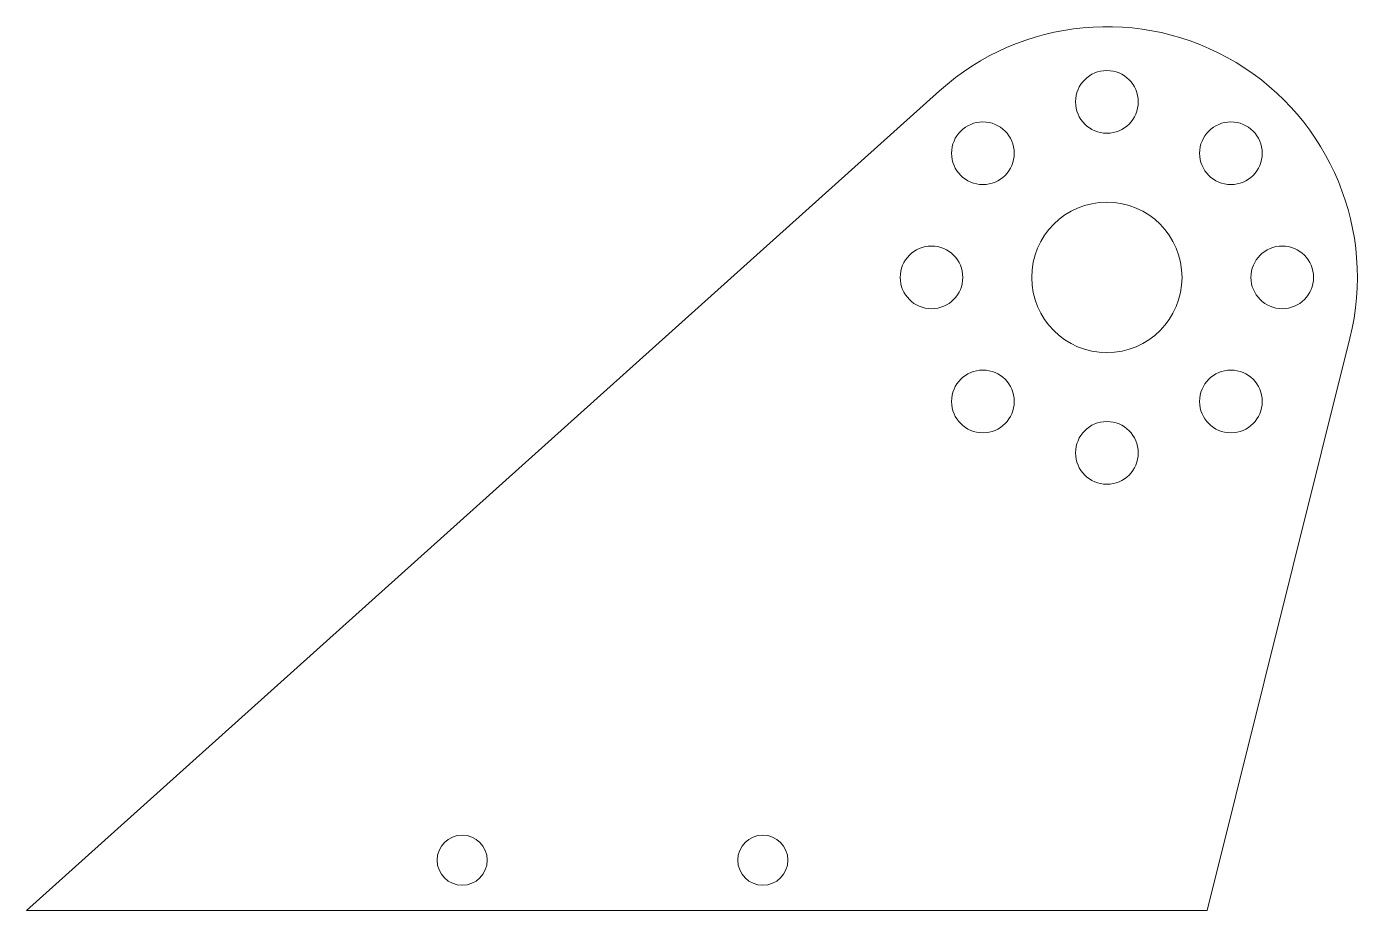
# Model space of a CAD drawing. Header units: millimetres. Extents: x -43.1 to 10, y -25.2 to 10.
import ezdxf

# ---------------------------------------------------------------- set-up
doc = ezdxf.new("R2010")
doc.units = ezdxf.units.MM

msp = doc.modelspace()

# ---------------------------------------------------------------- linework, layer by layer
at = {"color": 7, "linetype": 'Continuous', "lineweight": 15}
for p, q in [((-6.677, 7.444), (-43.121, -25.247)), ((4, -25.247), (9.702, -2.424)), ((-43.121, -25.247), (4, -25.247))]:
    msp.add_line(p, q, dxfattribs=at)
for centre, radius in [((0, 7), 1.25), ((-4.95, 4.95), 1.25), ((4.95, 4.95), 1.25), ((0, 0), 3), ((-7, 0), 1.25), ((7, 0), 1.25), ((-4.95, -4.95), 1.25), ((4.95, -4.95), 1.25), ((0, -7), 1.25), ((-25.733, -23.247), 1), ((-13.733, -23.247), 1)]:
    msp.add_circle(centre, radius, dxfattribs=at)
msp.add_arc((0, 0), 10, 345.9732, 131.8931, dxfattribs=at)

doc.saveas('drawing.dxf')
